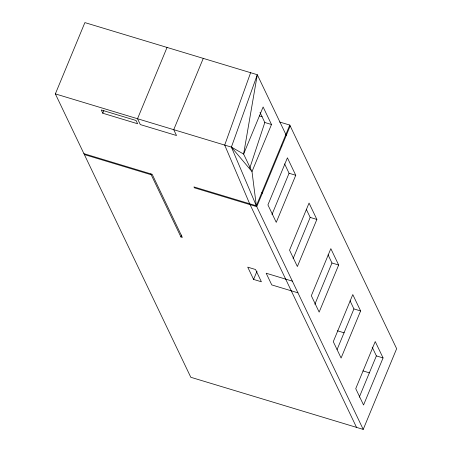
<?xml version="1.0" encoding="UTF-8"?>
<svg xmlns="http://www.w3.org/2000/svg" width="452" height="452" viewBox="0 0 452 452"><rect width="100%" height="100%" fill="white"/><g stroke="black" fill="none" stroke-linecap="round" stroke-linejoin="round"><path stroke-width="0.68" d="M249.815 167.991L264.815 122.492L260.024 112.475M250.617 72.699L224.706 145.086L249.657 203.767M363.216 429.4L256.34 205.784L231.39 147.109L257.301 74.721L84.88 22.6L55.353 93.892L190.8 377.279L363.216 429.4L396.647 348.69L289.772 125.074L279.669 122.023M102.807 113.237L101.248 109.966L136.063 120.492L137.628 123.763L102.807 113.237L103.864 110.689M167.054 47.437L137.521 118.735L140.312 124.577L176.523 135.521L173.732 129.679L203.264 58.381M83.919 153.669L152.166 174.297L182.325 237.402L180.936 236.978L181.738 235.046M55.353 93.892L231.39 147.109L251.996 171.59L243.617 154.064L263.12 106.983L271.499 124.509L251.996 171.59L256.34 205.784L193.948 186.925L194.366 187.8L256.759 206.666L290.19 125.955M256.34 205.784L289.772 125.074M271.974 214.525L289.071 173.246L284.602 163.901M295.755 175.269L276.257 222.35L267.917 204.897L287.415 157.816L295.755 175.269L289.071 173.246M253.595 279.421L247.73 267.155L255.527 269.511L261.392 281.782L253.595 279.421L257.03 271.132M293.088 258.697L310.185 217.418L306.275 209.242M316.869 219.44L297.371 266.522L289.551 250.159L309.049 203.078L316.869 219.44L310.185 217.418M314.874 304.269L331.971 262.996L328.062 254.815M338.655 265.019L319.152 312.095L311.332 295.738L330.836 248.656L338.655 265.019L331.971 262.996M337.09 349.554L353.922 308.919L350.012 300.744M360.606 310.942L341.102 358.024L333.282 341.661L352.786 294.58L360.606 310.942L353.922 308.919M359.278 397.178L376.375 355.899L372.166 347.091M383.059 357.922L363.555 405.003L355.735 388.641L375.239 341.559L383.059 357.922L376.375 355.899M259.465 115.915L262.154 116.729M264.815 122.492L271.499 124.509M84.338 154.544L151.188 174.754M292.354 281.144L266.171 273.228L271.759 284.913L297.941 292.828M337.412 330.785L344.153 332.819M362.911 370.883L369.572 372.894M231.39 147.109L243.617 154.064L257.301 74.721L286.291 135.368M281.41 145.256L281.833 146.132M261.911 192.337L262.329 193.213M250.075 204.643L356.532 427.377M150.77 173.873L180.936 236.978"/></g></svg>
